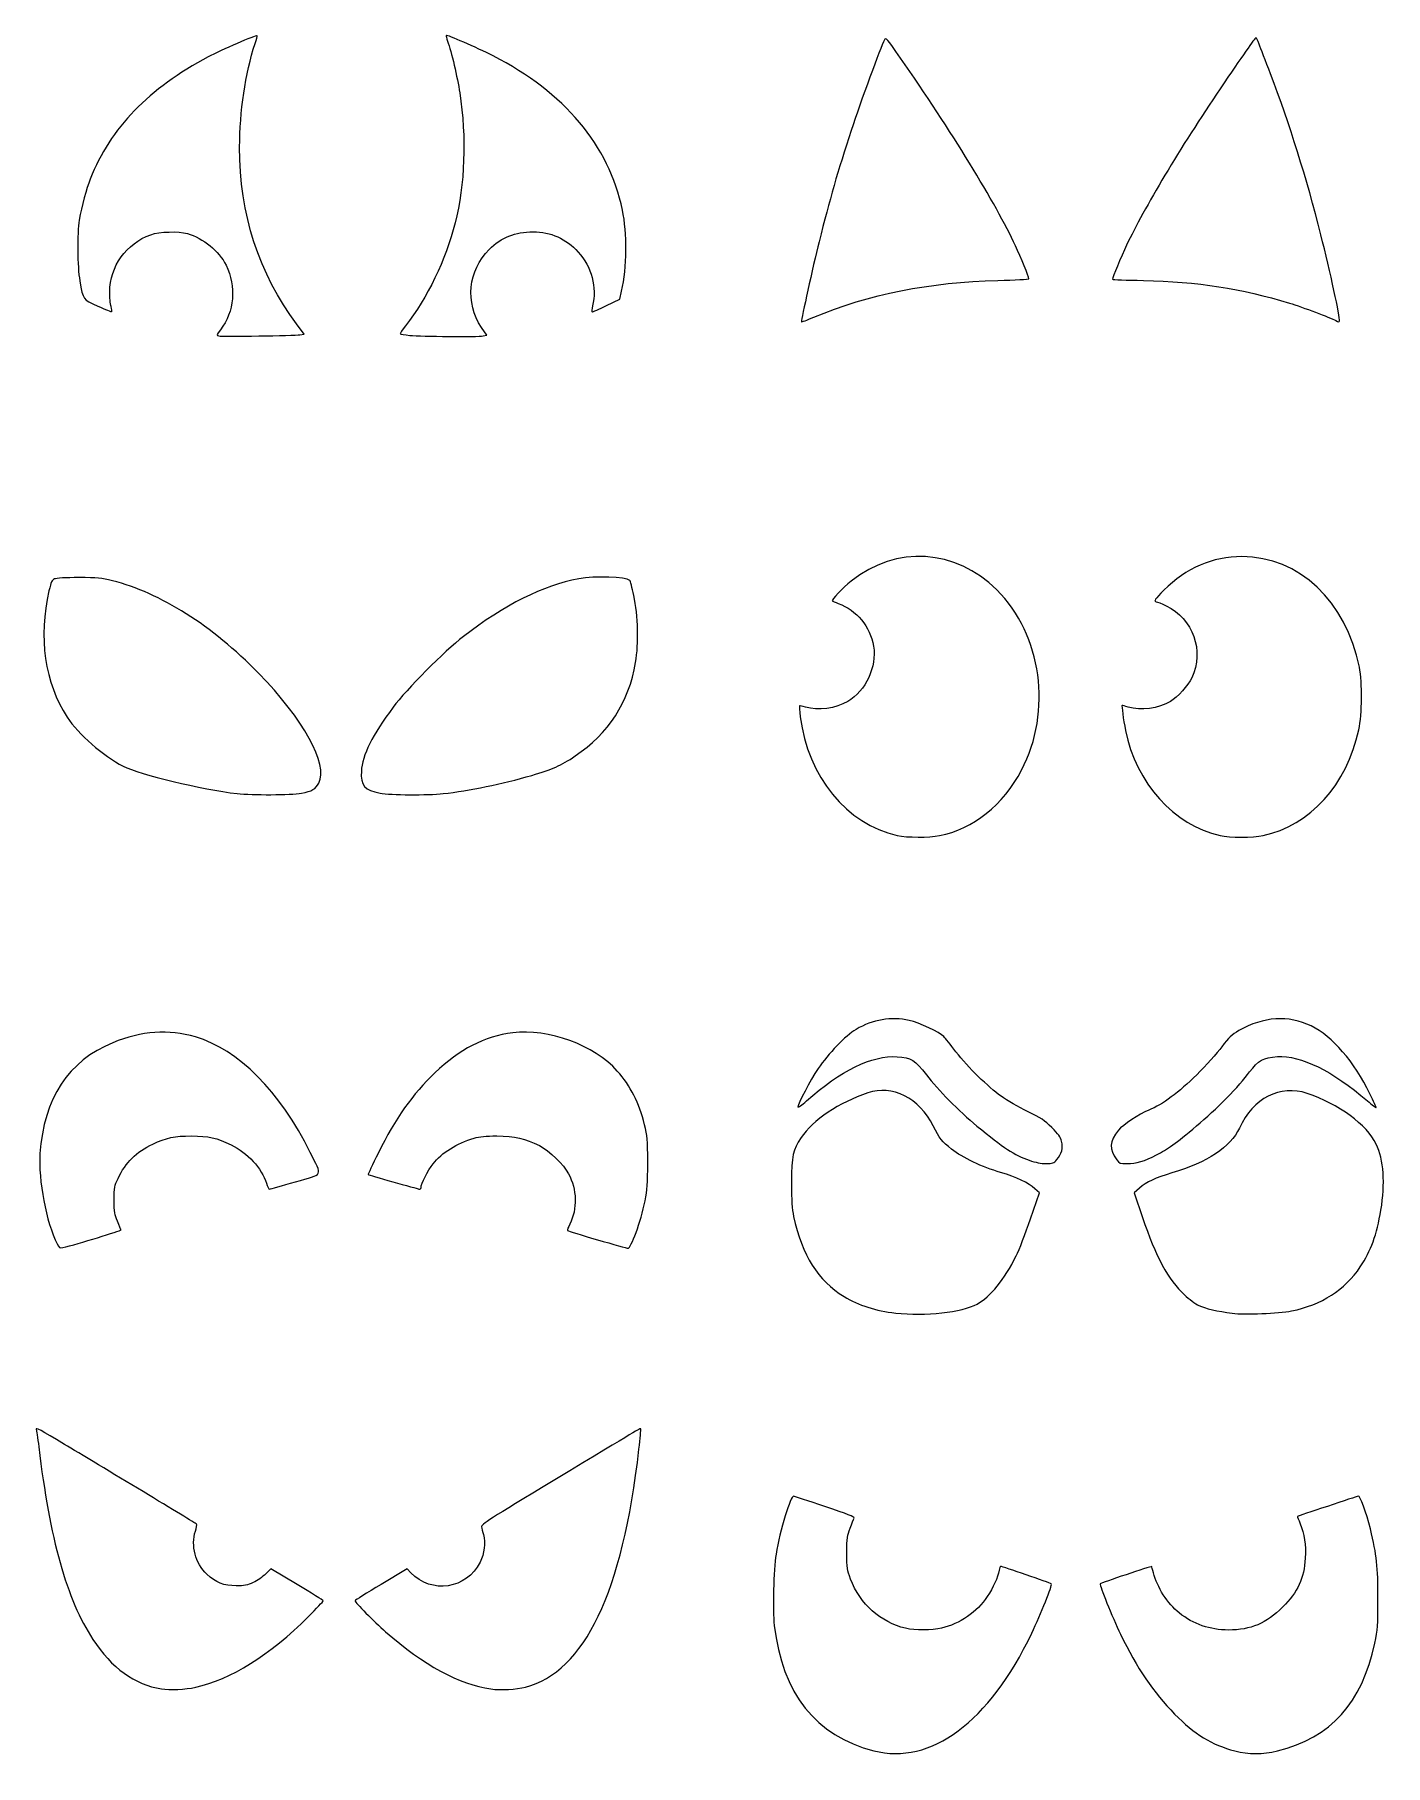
# Model space of a CAD drawing. Header units: centimetres. Extents: x -30.9 to 31.2, y -19.6 to 19.3.
# Drawn here: x -30.89 to -0.55, y -19.57 to 19.31 of the extents above; entities that cross this region are included whole.
import ezdxf

# ---------------------------------------------------------------- set-up
doc = ezdxf.new("R2010")
doc.units = ezdxf.units.CM
doc.header["$MEASUREMENT"] = 0
doc.layers.add('Layer 1', color=7, linetype='Continuous')

msp = doc.modelspace()

# ---------------------------------------------------------------- linework, layer by layer
at = {"layer": 'Layer 1'}
for points, knots in [([(-26.75455, 12.54106), (-26.81086, 12.5535), (-26.80972, 12.55771), (-26.71746, 12.67792), (-26.71746, 12.67792), (-26.40521, 13.08475), (-26.35655, 13.64879), (-26.59215, 14.13034), (-26.59215, 14.13034), (-26.74556, 14.4439), (-27.10555, 14.73808), (-27.46057, 14.84001), (-27.46057, 14.84001), (-27.65775, 14.89662), (-28.08929, 14.88307), (-28.28235, 14.81421), (-28.28235, 14.81421), (-28.83329, 14.6177), (-29.20223, 14.10384), (-29.20471, 13.52955), (-29.20471, 13.52955), (-29.20524, 13.40586), (-29.1921, 13.2577), (-29.17549, 13.20031), (-29.17549, 13.20031), (-29.15889, 13.14292), (-29.1502, 13.09106), (-29.15619, 13.08508), (-29.15619, 13.08508), (-29.16218, 13.07909), (-29.30454, 13.13632), (-29.47256, 13.21226), (-29.47256, 13.21226), (-29.81957, 13.3691), (-29.79349, 13.33244), (-29.877, 13.78091), (-29.877, 13.78091), (-29.9326, 14.07951), (-29.93915, 14.85621), (-29.88848, 15.14351), (-29.88848, 15.14351), (-29.83212, 15.4631), (-29.73047, 15.84513), (-29.64349, 16.06424), (-29.64349, 16.06424), (-29.18815, 17.2113), (-28.32782, 18.10167), (-26.9913, 18.80905), (-26.9913, 18.80905), (-26.71053, 18.95766), (-25.913, 19.30333), (-25.89423, 19.28456), (-25.89423, 19.28456), (-25.88864, 19.27897), (-25.9086, 19.19922), (-25.93858, 19.10734), (-25.93858, 19.10734), (-26.15836, 18.43394), (-26.28631, 17.57776), (-26.28635, 16.78012), (-26.28635, 16.78012), (-26.28643, 15.27772), (-25.85236, 13.93086), (-25.00678, 12.80975), (-25.00678, 12.80975), (-25.00678, 12.80975), (-24.83528, 12.58237), (-24.83528, 12.58237), (-24.83528, 12.58237), (-24.83528, 12.58237), (-24.93244, 12.5658), (-24.93244, 12.5658), (-24.93244, 12.5658), (-25.05234, 12.54535), (-26.6743, 12.52334), (-26.75457, 12.54107), (-26.75457, 12.54107), (-26.75457, 12.54107), (-26.75455, 12.54106), (-26.75455, 12.54106)], [0, 0, 0, 0, 0.04761905, 0.04761905, 0.04761905, 0.04761905, 0.0952381, 0.0952381, 0.0952381, 0.0952381, 0.14285714, 0.14285714, 0.14285714, 0.14285714, 0.19047619, 0.19047619, 0.19047619, 0.19047619, 0.23809524, 0.23809524, 0.23809524, 0.23809524, 0.28571429, 0.28571429, 0.28571429, 0.28571429, 0.33333333, 0.33333333, 0.33333333, 0.33333333, 0.38095238, 0.38095238, 0.38095238, 0.38095238, 0.42857143, 0.42857143, 0.42857143, 0.42857143, 0.47619048, 0.47619048, 0.47619048, 0.47619048, 0.52380952, 0.52380952, 0.52380952, 0.52380952, 0.57142857, 0.57142857, 0.57142857, 0.57142857, 0.61904762, 0.61904762, 0.61904762, 0.61904762, 0.66666667, 0.66666667, 0.66666667, 0.66666667, 0.71428571, 0.71428571, 0.71428571, 0.71428571, 0.76190476, 0.76190476, 0.76190476, 0.76190476, 0.80952381, 0.80952381, 0.80952381, 0.80952381, 0.85714286, 0.85714286, 0.85714286, 0.85714286, 0.9047619, 0.9047619, 0.9047619, 0.9047619, 1, 1, 1, 1]), ([(-22.45997, 12.55317), (-22.57465, 12.56527), (-22.67387, 12.58054), (-22.68044, 12.58712), (-22.68044, 12.58712), (-22.68702, 12.5937), (-22.63339, 12.67449), (-22.56127, 12.76666), (-22.56127, 12.76666), (-22.06858, 13.39632), (-21.65935, 14.24444), (-21.44633, 15.07737), (-21.44633, 15.07737), (-21.22623, 15.93799), (-21.18829, 16.99431), (-21.34135, 18.00021), (-21.34135, 18.00021), (-21.39438, 18.34872), (-21.53058, 18.92752), (-21.61491, 19.1627), (-21.61491, 19.1627), (-21.6379, 19.22682), (-21.65249, 19.28349), (-21.64733, 19.28865), (-21.64733, 19.28865), (-21.62763, 19.30835), (-20.96449, 19.01986), (-20.59185, 18.82948), (-20.59185, 18.82948), (-18.98957, 18.01085), (-17.99334, 16.82369), (-17.68741, 15.36842), (-17.68741, 15.36842), (-17.57879, 14.85172), (-17.58631, 14.07243), (-17.705, 13.54622), (-17.705, 13.54622), (-17.705, 13.54622), (-17.746, 13.36443), (-17.746, 13.36443), (-17.746, 13.36443), (-17.746, 13.36443), (-18.04543, 13.2221), (-18.04543, 13.2221), (-18.04543, 13.2221), (-18.21012, 13.14382), (-18.35592, 13.07977), (-18.36944, 13.07977), (-18.36944, 13.07977), (-18.38314, 13.07977), (-18.37817, 13.14089), (-18.35821, 13.21783), (-18.35821, 13.21783), (-18.25443, 13.6179), (-18.38264, 14.09971), (-18.67959, 14.42556), (-18.67959, 14.42556), (-18.95575, 14.72861), (-19.293, 14.87917), (-19.69441, 14.87862), (-19.69441, 14.87862), (-20.10415, 14.87806), (-20.40032, 14.75838), (-20.67966, 14.48051), (-20.67966, 14.48051), (-21.155, 14.00765), (-21.22599, 13.28873), (-20.85235, 12.73161), (-20.85235, 12.73161), (-20.85235, 12.73161), (-20.73476, 12.55628), (-20.73476, 12.55628), (-20.73476, 12.55628), (-20.73476, 12.55628), (-20.81512, 12.54021), (-20.81512, 12.54021), (-20.81512, 12.54021), (-20.93095, 12.51704), (-22.21326, 12.52715), (-22.45998, 12.55317), (-22.45998, 12.55317), (-22.45998, 12.55317), (-22.45997, 12.55317), (-22.45997, 12.55317)], [0, 0, 0, 0, 0.04545455, 0.04545455, 0.04545455, 0.04545455, 0.09090909, 0.09090909, 0.09090909, 0.09090909, 0.13636364, 0.13636364, 0.13636364, 0.13636364, 0.18181818, 0.18181818, 0.18181818, 0.18181818, 0.22727273, 0.22727273, 0.22727273, 0.22727273, 0.27272727, 0.27272727, 0.27272727, 0.27272727, 0.31818182, 0.31818182, 0.31818182, 0.31818182, 0.36363636, 0.36363636, 0.36363636, 0.36363636, 0.40909091, 0.40909091, 0.40909091, 0.40909091, 0.45454545, 0.45454545, 0.45454545, 0.45454545, 0.5, 0.5, 0.5, 0.5, 0.54545455, 0.54545455, 0.54545455, 0.54545455, 0.59090909, 0.59090909, 0.59090909, 0.59090909, 0.63636364, 0.63636364, 0.63636364, 0.63636364, 0.68181818, 0.68181818, 0.68181818, 0.68181818, 0.72727273, 0.72727273, 0.72727273, 0.72727273, 0.77272727, 0.77272727, 0.77272727, 0.77272727, 0.81818182, 0.81818182, 0.81818182, 0.81818182, 0.86363636, 0.86363636, 0.86363636, 0.86363636, 0.90909091, 0.90909091, 0.90909091, 0.90909091, 1, 1, 1, 1]), ([(-13.66573, 12.85795), (-13.66573, 12.9346), (-13.41353, 14.0802), (-13.26959, 14.6574), (-13.26959, 14.6574), (-13.03404, 15.60195), (-12.84798, 16.24708), (-12.54946, 17.15435), (-12.54946, 17.15435), (-12.33639, 17.80192), (-11.88839, 19.02005), (-11.80124, 19.18878), (-11.80124, 19.18878), (-11.76991, 19.24944), (-11.75483, 19.23239), (-11.43837, 18.77868), (-11.43837, 18.77868), (-10.32071, 17.17625), (-9.29477, 15.50113), (-8.85774, 14.56512), (-8.85774, 14.56512), (-8.7346, 14.30139), (-8.55927, 13.86689), (-8.55927, 13.82546), (-8.55927, 13.82546), (-8.55927, 13.81249), (-8.87181, 13.79494), (-9.2538, 13.78648), (-9.2538, 13.78648), (-10.78067, 13.75264), (-12.15408, 13.47824), (-13.39154, 12.95979), (-13.39154, 12.95979), (-13.54234, 12.8966), (-13.66573, 12.85078), (-13.66573, 12.85795)], [0, 0, 0, 0, 0.1, 0.1, 0.1, 0.1, 0.2, 0.2, 0.2, 0.2, 0.3, 0.3, 0.3, 0.3, 0.4, 0.4, 0.4, 0.4, 0.5, 0.5, 0.5, 0.5, 0.6, 0.6, 0.6, 0.6, 0.7, 0.7, 0.7, 0.7, 0.8, 0.8, 0.8, 0.8, 1, 1, 1, 1]), ([(-1.65919, 12.8837), (-1.80008, 12.95813), (-2.40214, 13.18467), (-2.70648, 13.27777), (-2.70648, 13.27777), (-3.78338, 13.6072), (-4.76607, 13.75957), (-5.9862, 13.78633), (-5.9862, 13.78633), (-6.36819, 13.79471), (-6.68073, 13.80623), (-6.68073, 13.81193), (-6.68073, 13.81193), (-6.68073, 13.84839), (-6.4893, 14.30879), (-6.36124, 14.58034), (-6.36124, 14.58034), (-5.97073, 15.40837), (-5.15612, 16.77024), (-4.25977, 18.09361), (-4.25977, 18.09361), (-3.76797, 18.8197), (-3.48064, 19.22973), (-3.45791, 19.23791), (-3.45791, 19.23791), (-3.44783, 19.24153), (-3.41366, 19.17605), (-3.38196, 19.09239), (-3.38196, 19.09239), (-3.35027, 19.00873), (-3.23593, 18.70811), (-3.12788, 18.42434), (-3.12788, 18.42434), (-2.7017, 17.30509), (-2.31795, 16.07859), (-1.99789, 14.81278), (-1.99789, 14.81278), (-1.78958, 13.98892), (-1.56401, 12.94824), (-1.5793, 12.88157), (-1.5793, 12.88157), (-1.5861, 12.85192), (-1.59971, 12.85228), (-1.65919, 12.8837)], [0, 0, 0, 0, 0.08333333, 0.08333333, 0.08333333, 0.08333333, 0.16666667, 0.16666667, 0.16666667, 0.16666667, 0.25, 0.25, 0.25, 0.25, 0.33333333, 0.33333333, 0.33333333, 0.33333333, 0.41666667, 0.41666667, 0.41666667, 0.41666667, 0.5, 0.5, 0.5, 0.5, 0.58333333, 0.58333333, 0.58333333, 0.58333333, 0.66666667, 0.66666667, 0.66666667, 0.66666667, 0.75, 0.75, 0.75, 0.75, 0.83333333, 0.83333333, 0.83333333, 0.83333333, 1, 1, 1, 1]), ([(-11.51344, 1.32038), (-12.64401, 1.56841), (-13.5274, 2.65007), (-13.69205, 3.98797), (-13.69205, 3.98797), (-13.70794, 4.11709), (-13.71689, 4.22679), (-13.71194, 4.23174), (-13.71194, 4.23174), (-13.70699, 4.23669), (-13.64505, 4.22332), (-13.57429, 4.20202), (-13.57429, 4.20202), (-13.29615, 4.11831), (-12.89648, 4.17221), (-12.62781, 4.32967), (-12.62781, 4.32967), (-12.22139, 4.56785), (-11.96812, 5.10974), (-12.04734, 5.57166), (-12.04734, 5.57166), (-12.12346, 6.01556), (-12.4228, 6.37961), (-12.83829, 6.53359), (-12.83829, 6.53359), (-12.90775, 6.55933), (-12.96906, 6.58376), (-12.97454, 6.58787), (-12.97454, 6.58787), (-13.00042, 6.60729), (-12.73824, 6.88064), (-12.54693, 7.03371), (-12.54693, 7.03371), (-11.54078, 7.83873), (-10.19917, 7.75823), (-9.27897, 6.83764), (-9.27897, 6.83764), (-8.26339, 5.82163), (-8.0292, 4.11858), (-8.72188, 2.78647), (-8.72188, 2.78647), (-9.12586, 2.00956), (-9.8144, 1.46026), (-10.56406, 1.31683), (-10.56406, 1.31683), (-10.80552, 1.27063), (-11.29501, 1.27246), (-11.51343, 1.32038), (-11.51343, 1.32038), (-11.51343, 1.32038), (-11.51344, 1.32038), (-11.51344, 1.32038)], [0, 0, 0, 0, 0.07142857, 0.07142857, 0.07142857, 0.07142857, 0.14285714, 0.14285714, 0.14285714, 0.14285714, 0.21428571, 0.21428571, 0.21428571, 0.21428571, 0.28571429, 0.28571429, 0.28571429, 0.28571429, 0.35714286, 0.35714286, 0.35714286, 0.35714286, 0.42857143, 0.42857143, 0.42857143, 0.42857143, 0.5, 0.5, 0.5, 0.5, 0.57142857, 0.57142857, 0.57142857, 0.57142857, 0.64285714, 0.64285714, 0.64285714, 0.64285714, 0.71428571, 0.71428571, 0.71428571, 0.71428571, 0.78571429, 0.78571429, 0.78571429, 0.78571429, 0.85714286, 0.85714286, 0.85714286, 0.85714286, 1, 1, 1, 1]), ([(-4.26386, 1.32038), (-5.29656, 1.54694), (-6.15445, 2.50091), (-6.38662, 3.68087), (-6.38662, 3.68087), (-6.43446, 3.92403), (-6.47767, 4.24302), (-6.46268, 4.24239), (-6.46268, 4.24239), (-6.45891, 4.24223), (-6.39739, 4.22437), (-6.32595, 4.2027), (-6.32595, 4.2027), (-6.04644, 4.11791), (-5.64768, 4.17176), (-5.37596, 4.331), (-5.37596, 4.331), (-5.21693, 4.4242), (-4.98006, 4.68661), (-4.89757, 4.861), (-4.89757, 4.861), (-4.61228, 5.46405), (-4.87088, 6.19256), (-5.4726, 6.48092), (-5.4726, 6.48092), (-5.57599, 6.53047), (-5.67581, 6.57101), (-5.69441, 6.57101), (-5.69441, 6.57101), (-5.76206, 6.57101), (-5.72425, 6.6279), (-5.52262, 6.82953), (-5.52262, 6.82953), (-5.02233, 7.32982), (-4.43578, 7.58198), (-3.77031, 7.58283), (-3.77031, 7.58283), (-2.49567, 7.58447), (-1.42939, 6.58019), (-1.1334, 5.09923), (-1.1334, 5.09923), (-1.06296, 4.74678), (-1.06949, 4.05422), (-1.14666, 3.69409), (-1.14666, 3.69409), (-1.41042, 2.46311), (-2.24614, 1.53946), (-3.29599, 1.31862), (-3.29599, 1.31862), (-3.52579, 1.27028), (-4.03977, 1.27121), (-4.26386, 1.32037), (-4.26386, 1.32037), (-4.26386, 1.32037), (-4.26386, 1.32038), (-4.26386, 1.32038)], [0, 0, 0, 0, 0.06666667, 0.06666667, 0.06666667, 0.06666667, 0.13333333, 0.13333333, 0.13333333, 0.13333333, 0.2, 0.2, 0.2, 0.2, 0.26666667, 0.26666667, 0.26666667, 0.26666667, 0.33333333, 0.33333333, 0.33333333, 0.33333333, 0.4, 0.4, 0.4, 0.4, 0.46666667, 0.46666667, 0.46666667, 0.46666667, 0.53333333, 0.53333333, 0.53333333, 0.53333333, 0.6, 0.6, 0.6, 0.6, 0.66666667, 0.66666667, 0.66666667, 0.66666667, 0.73333333, 0.73333333, 0.73333333, 0.73333333, 0.8, 0.8, 0.8, 0.8, 0.86666667, 0.86666667, 0.86666667, 0.86666667, 1, 1, 1, 1]), ([(-26.33927, 2.26153), (-27.13805, 2.35339), (-28.52622, 2.68776), (-28.90437, 2.87938), (-28.90437, 2.87938), (-29.35354, 3.10699), (-29.91082, 3.59378), (-30.16129, 3.9773), (-30.16129, 3.9773), (-30.66424, 4.74744), (-30.81161, 5.77453), (-30.5688, 6.81738), (-30.5688, 6.81738), (-30.52171, 7.01962), (-30.50521, 7.05459), (-30.44434, 7.08116), (-30.44434, 7.08116), (-30.39986, 7.10058), (-30.19981, 7.11192), (-29.89792, 7.11215), (-29.89792, 7.11215), (-29.4687, 7.11248), (-29.39424, 7.10556), (-29.14386, 7.04208), (-29.14386, 7.04208), (-28.06751, 6.76921), (-26.90075, 6.03155), (-25.8618, 4.96707), (-25.8618, 4.96707), (-24.84852, 3.92889), (-24.29342, 2.9173), (-24.50708, 2.49829), (-24.50708, 2.49829), (-24.57529, 2.36453), (-24.6643, 2.3129), (-24.89875, 2.27113), (-24.89875, 2.27113), (-25.13391, 2.22923), (-26.00784, 2.2234), (-26.33928, 2.26151), (-26.33928, 2.26151), (-26.33928, 2.26151), (-26.33927, 2.26153), (-26.33927, 2.26153)], [0, 0, 0, 0, 0.08333333, 0.08333333, 0.08333333, 0.08333333, 0.16666667, 0.16666667, 0.16666667, 0.16666667, 0.25, 0.25, 0.25, 0.25, 0.33333333, 0.33333333, 0.33333333, 0.33333333, 0.41666667, 0.41666667, 0.41666667, 0.41666667, 0.5, 0.5, 0.5, 0.5, 0.58333333, 0.58333333, 0.58333333, 0.58333333, 0.66666667, 0.66666667, 0.66666667, 0.66666667, 0.75, 0.75, 0.75, 0.75, 0.83333333, 0.83333333, 0.83333333, 0.83333333, 1, 1, 1, 1]), ([(-23.13227, 2.27158), (-23.47517, 2.33372), (-23.57186, 2.44672), (-23.55258, 2.76275), (-23.55258, 2.76275), (-23.53065, 3.12222), (-23.3047, 3.57685), (-22.83824, 4.20008), (-22.83824, 4.20008), (-22.53719, 4.6023), (-21.68512, 5.45959), (-21.25928, 5.78871), (-21.25928, 5.78871), (-20.33492, 6.50311), (-19.46755, 6.93756), (-18.67006, 7.08558), (-18.67006, 7.08558), (-18.3089, 7.15261), (-17.60179, 7.13098), (-17.52124, 7.05042), (-17.52124, 7.05042), (-17.50886, 7.03804), (-17.46915, 6.88641), (-17.43299, 6.71347), (-17.43299, 6.71347), (-17.33529, 6.24616), (-17.31854, 5.63406), (-17.39176, 5.20685), (-17.39176, 5.20685), (-17.54582, 4.30797), (-17.9976, 3.60825), (-18.74796, 3.10634), (-18.74796, 3.10634), (-19.07626, 2.88674), (-19.25972, 2.80483), (-19.72471, 2.67022), (-19.72471, 2.67022), (-20.3955, 2.47604), (-21.13001, 2.32469), (-21.71466, 2.26019), (-21.71466, 2.26019), (-22.0638, 2.22167), (-22.89369, 2.22834), (-23.13229, 2.27158), (-23.13229, 2.27158), (-23.13229, 2.27158), (-23.13227, 2.27158), (-23.13227, 2.27158)], [0, 0, 0, 0, 0.07692308, 0.07692308, 0.07692308, 0.07692308, 0.15384615, 0.15384615, 0.15384615, 0.15384615, 0.23076923, 0.23076923, 0.23076923, 0.23076923, 0.30769231, 0.30769231, 0.30769231, 0.30769231, 0.38461538, 0.38461538, 0.38461538, 0.38461538, 0.46153846, 0.46153846, 0.46153846, 0.46153846, 0.53846154, 0.53846154, 0.53846154, 0.53846154, 0.61538462, 0.61538462, 0.61538462, 0.61538462, 0.69230769, 0.69230769, 0.69230769, 0.69230769, 0.76923077, 0.76923077, 0.76923077, 0.76923077, 0.84615385, 0.84615385, 0.84615385, 0.84615385, 1, 1, 1, 1]), ([(-6.58346, -5.96363), (-6.76121, -5.72545), (-6.75153, -5.5503), (-6.54688, -5.30203), (-6.54688, -5.30203), (-6.44408, -5.17732), (-6.08129, -4.93658), (-5.86377, -4.84873), (-5.86377, -4.84873), (-5.55127, -4.72253), (-5.18847, -4.45445), (-4.78753, -4.05348), (-4.78753, -4.05348), (-4.58301, -3.84895), (-4.32985, -3.56755), (-4.22494, -3.42815), (-4.22494, -3.42815), (-4.05995, -3.20892), (-4.00765, -3.15951), (-3.83764, -3.06224), (-3.83764, -3.06224), (-3.28497, -2.74603), (-2.72593, -2.71001), (-2.21936, -2.95798), (-2.21936, -2.95798), (-1.73926, -3.19299), (-1.24772, -3.75915), (-0.89469, -4.48375), (-0.89469, -4.48375), (-0.81445, -4.64844), (-0.75297, -4.7873), (-0.75805, -4.79233), (-0.75805, -4.79233), (-0.76314, -4.79736), (-0.85065, -4.72956), (-0.95251, -4.64166), (-0.95251, -4.64166), (-1.73405, -3.96724), (-2.44887, -3.61596), (-2.97484, -3.64782), (-2.97484, -3.64782), (-3.29013, -3.66692), (-3.40772, -3.73173), (-3.59835, -3.99148), (-3.59835, -3.99148), (-3.82593, -4.30158), (-4.35898, -4.84388), (-4.78898, -5.20277), (-4.78898, -5.20277), (-5.26891, -5.60334), (-5.43689, -5.72511), (-5.69145, -5.85696), (-5.69145, -5.85696), (-5.95823, -5.99514), (-6.14547, -6.04964), (-6.35348, -6.04964), (-6.35348, -6.04964), (-6.50977, -6.04964), (-6.523, -6.04469), (-6.58348, -5.96365), (-6.58348, -5.96365), (-6.58348, -5.96365), (-6.58346, -5.96363), (-6.58346, -5.96363)], [0, 0, 0, 0, 0.05882353, 0.05882353, 0.05882353, 0.05882353, 0.11764706, 0.11764706, 0.11764706, 0.11764706, 0.17647059, 0.17647059, 0.17647059, 0.17647059, 0.23529412, 0.23529412, 0.23529412, 0.23529412, 0.29411765, 0.29411765, 0.29411765, 0.29411765, 0.35294118, 0.35294118, 0.35294118, 0.35294118, 0.41176471, 0.41176471, 0.41176471, 0.41176471, 0.47058824, 0.47058824, 0.47058824, 0.47058824, 0.52941176, 0.52941176, 0.52941176, 0.52941176, 0.58823529, 0.58823529, 0.58823529, 0.58823529, 0.64705882, 0.64705882, 0.64705882, 0.64705882, 0.70588235, 0.70588235, 0.70588235, 0.70588235, 0.76470588, 0.76470588, 0.76470588, 0.76470588, 0.82352941, 0.82352941, 0.82352941, 0.82352941, 0.88235294, 0.88235294, 0.88235294, 0.88235294, 1, 1, 1, 1]), ([(-30.38433, -7.85479), (-30.63052, -7.37221), (-30.81167, -6.42123), (-30.77102, -5.82472), (-30.77102, -5.82472), (-30.68664, -4.58657), (-30.13138, -3.74191), (-29.13469, -3.33557), (-29.13469, -3.33557), (-28.4828, -3.0698), (-27.8908, -3.02866), (-27.27711, -3.2065), (-27.27711, -3.2065), (-26.31627, -3.48494), (-25.38153, -4.42489), (-24.69974, -5.79826), (-24.69974, -5.79826), (-24.42479, -6.35209), (-24.38587, -6.27536), (-25.03472, -6.4586), (-25.03472, -6.4586), (-25.33749, -6.5441), (-25.5978, -6.61842), (-25.61318, -6.62375), (-25.61318, -6.62375), (-25.62856, -6.62908), (-25.66136, -6.56933), (-25.68606, -6.49097), (-25.68606, -6.49097), (-25.79231, -6.15391), (-26.10935, -5.80846), (-26.47845, -5.62757), (-26.47845, -5.62757), (-26.80115, -5.46942), (-26.98281, -5.42901), (-27.37115, -5.42901), (-27.37115, -5.42901), (-27.74732, -5.42901), (-27.93234, -5.46826), (-28.23911, -5.61315), (-28.23911, -5.61315), (-28.60783, -5.78729), (-28.848, -6.0246), (-29.01726, -6.38202), (-29.01726, -6.38202), (-29.09983, -6.55638), (-29.10417, -6.58077), (-29.10417, -6.86982), (-29.10417, -6.86982), (-29.10417, -7.14388), (-29.09685, -7.19117), (-29.03048, -7.34607), (-29.03048, -7.34607), (-28.98995, -7.44066), (-28.95423, -7.52827), (-28.9511, -7.54076), (-28.9511, -7.54076), (-28.94662, -7.55865), (-29.92154, -7.85395), (-30.26101, -7.93752), (-30.26101, -7.93752), (-30.32495, -7.95326), (-30.33884, -7.94394), (-30.38433, -7.85478), (-30.38433, -7.85478), (-30.38433, -7.85478), (-30.38433, -7.85479), (-30.38433, -7.85479)], [0, 0, 0, 0, 0.05555556, 0.05555556, 0.05555556, 0.05555556, 0.11111111, 0.11111111, 0.11111111, 0.11111111, 0.16666667, 0.16666667, 0.16666667, 0.16666667, 0.22222222, 0.22222222, 0.22222222, 0.22222222, 0.27777778, 0.27777778, 0.27777778, 0.27777778, 0.33333333, 0.33333333, 0.33333333, 0.33333333, 0.38888889, 0.38888889, 0.38888889, 0.38888889, 0.44444444, 0.44444444, 0.44444444, 0.44444444, 0.5, 0.5, 0.5, 0.5, 0.55555556, 0.55555556, 0.55555556, 0.55555556, 0.61111111, 0.61111111, 0.61111111, 0.61111111, 0.66666667, 0.66666667, 0.66666667, 0.66666667, 0.72222222, 0.72222222, 0.72222222, 0.72222222, 0.77777778, 0.77777778, 0.77777778, 0.77777778, 0.83333333, 0.83333333, 0.83333333, 0.83333333, 0.88888889, 0.88888889, 0.88888889, 0.88888889, 1, 1, 1, 1]), ([(-18.24838, -7.75993), (-18.60785, -7.656), (-18.90929, -7.56323), (-18.91823, -7.55376), (-18.91823, -7.55376), (-18.92718, -7.54429), (-18.90541, -7.47881), (-18.86986, -7.40824), (-18.86986, -7.40824), (-18.69799, -7.06705), (-18.70886, -6.6328), (-18.8982, -6.2765), (-18.8982, -6.2765), (-19.00493, -6.07565), (-19.3318, -5.76154), (-19.5539, -5.64637), (-19.5539, -5.64637), (-19.87011, -5.48242), (-20.10775, -5.42817), (-20.50521, -5.42919), (-20.50521, -5.42919), (-20.76021, -5.42985), (-20.89365, -5.44288), (-21.02115, -5.47958), (-21.02115, -5.47958), (-21.40689, -5.59062), (-21.74734, -5.80373), (-21.9417, -6.05581), (-21.9417, -6.05581), (-22.05772, -6.20629), (-22.21172, -6.5093), (-22.21176, -6.58718), (-22.21176, -6.58718), (-22.21177, -6.62029), (-22.2262, -6.63121), (-22.25808, -6.62224), (-22.25808, -6.62224), (-22.28355, -6.61508), (-22.54846, -6.54085), (-22.84678, -6.4573), (-22.84678, -6.4573), (-23.1451, -6.37375), (-23.39394, -6.30161), (-23.39976, -6.297), (-23.39976, -6.297), (-23.40558, -6.29239), (-23.30238, -6.07113), (-23.17043, -5.80531), (-23.17043, -5.80531), (-22.79306, -5.04511), (-22.39774, -4.48572), (-21.90308, -4.01198), (-21.90308, -4.01198), (-21.34874, -3.48108), (-20.79208, -3.19544), (-20.15078, -3.11281), (-20.15078, -3.11281), (-19.35554, -3.01035), (-18.31505, -3.39064), (-17.80263, -3.97104), (-17.80263, -3.97104), (-17.50661, -4.30634), (-17.31391, -4.68542), (-17.18987, -5.17648), (-17.18987, -5.17648), (-17.12486, -5.43383), (-17.11965, -5.4962), (-17.11912, -6.02315), (-17.11912, -6.02315), (-17.11863, -6.511), (-17.12707, -6.63407), (-17.17845, -6.88741), (-17.17845, -6.88741), (-17.27373, -7.35729), (-17.49259, -7.95892), (-17.56564, -7.95174), (-17.56564, -7.95174), (-17.58168, -7.95018), (-17.88891, -7.86385), (-18.24838, -7.75992), (-18.24838, -7.75992), (-18.24838, -7.75992), (-18.24838, -7.75993), (-18.24838, -7.75993)], [0, 0, 0, 0, 0.04545455, 0.04545455, 0.04545455, 0.04545455, 0.09090909, 0.09090909, 0.09090909, 0.09090909, 0.13636364, 0.13636364, 0.13636364, 0.13636364, 0.18181818, 0.18181818, 0.18181818, 0.18181818, 0.22727273, 0.22727273, 0.22727273, 0.22727273, 0.27272727, 0.27272727, 0.27272727, 0.27272727, 0.31818182, 0.31818182, 0.31818182, 0.31818182, 0.36363636, 0.36363636, 0.36363636, 0.36363636, 0.40909091, 0.40909091, 0.40909091, 0.40909091, 0.45454545, 0.45454545, 0.45454545, 0.45454545, 0.5, 0.5, 0.5, 0.5, 0.54545455, 0.54545455, 0.54545455, 0.54545455, 0.59090909, 0.59090909, 0.59090909, 0.59090909, 0.63636364, 0.63636364, 0.63636364, 0.63636364, 0.68181818, 0.68181818, 0.68181818, 0.68181818, 0.72727273, 0.72727273, 0.72727273, 0.72727273, 0.77272727, 0.77272727, 0.77272727, 0.77272727, 0.81818182, 0.81818182, 0.81818182, 0.81818182, 0.86363636, 0.86363636, 0.86363636, 0.86363636, 0.90909091, 0.90909091, 0.90909091, 0.90909091, 1, 1, 1, 1]), ([(-8.54835, -5.97442), (-8.88604, -5.85686), (-9.12726, -5.69921), (-9.72335, -5.20646), (-9.72335, -5.20646), (-10.13503, -4.86616), (-10.59195, -4.40348), (-10.86047, -4.05501), (-10.86047, -4.05501), (-11.11872, -3.71987), (-11.19835, -3.67085), (-11.51937, -3.64944), (-11.51937, -3.64944), (-12.0712, -3.61264), (-12.78806, -3.96201), (-13.55328, -4.64069), (-13.55328, -4.64069), (-13.65878, -4.73426), (-13.7451, -4.79647), (-13.7451, -4.77894), (-13.7451, -4.77894), (-13.7451, -4.70738), (-13.47124, -4.18638), (-13.29196, -3.91687), (-13.29196, -3.91687), (-13.07132, -3.58518), (-12.67449, -3.17488), (-12.44059, -3.0366), (-12.44059, -3.0366), (-12.06587, -2.81507), (-11.64861, -2.74422), (-11.24607, -2.83378), (-11.24607, -2.83378), (-11.02287, -2.88344), (-10.55613, -3.1025), (-10.46863, -3.19866), (-10.46863, -3.19866), (-10.43881, -3.23143), (-10.31626, -3.38326), (-10.19629, -3.53606), (-10.19629, -3.53606), (-9.9135, -3.89624), (-9.47744, -4.32569), (-9.17936, -4.53757), (-9.17936, -4.53757), (-9.04932, -4.63), (-8.78322, -4.78348), (-8.58804, -4.87863), (-8.58804, -4.87863), (-8.28219, -5.02772), (-8.20692, -5.07761), (-8.0432, -5.23973), (-8.0432, -5.23973), (-7.89197, -5.38949), (-7.84716, -5.45249), (-7.82343, -5.54875), (-7.82343, -5.54875), (-7.78554, -5.70246), (-7.8191, -5.83317), (-7.92846, -5.95772), (-7.92846, -5.95772), (-8.0042, -6.04398), (-8.01908, -6.04958), (-8.17176, -6.04925), (-8.17176, -6.04925), (-8.28102, -6.04899), (-8.4046, -6.02445), (-8.54836, -5.97441), (-8.54836, -5.97441), (-8.54836, -5.97441), (-8.54835, -5.97442), (-8.54835, -5.97442)], [0, 0, 0, 0, 0.05263158, 0.05263158, 0.05263158, 0.05263158, 0.10526316, 0.10526316, 0.10526316, 0.10526316, 0.15789474, 0.15789474, 0.15789474, 0.15789474, 0.21052632, 0.21052632, 0.21052632, 0.21052632, 0.26315789, 0.26315789, 0.26315789, 0.26315789, 0.31578947, 0.31578947, 0.31578947, 0.31578947, 0.36842105, 0.36842105, 0.36842105, 0.36842105, 0.42105263, 0.42105263, 0.42105263, 0.42105263, 0.47368421, 0.47368421, 0.47368421, 0.47368421, 0.52631579, 0.52631579, 0.52631579, 0.52631579, 0.57894737, 0.57894737, 0.57894737, 0.57894737, 0.63157895, 0.63157895, 0.63157895, 0.63157895, 0.68421053, 0.68421053, 0.68421053, 0.68421053, 0.73684211, 0.73684211, 0.73684211, 0.73684211, 0.78947368, 0.78947368, 0.78947368, 0.78947368, 0.84210526, 0.84210526, 0.84210526, 0.84210526, 0.89473684, 0.89473684, 0.89473684, 0.89473684, 1, 1, 1, 1]), ([(-3.99058, -9.41029), (-4.31692, -9.36884), (-4.60152, -9.30262), (-4.74028, -9.23583), (-4.74028, -9.23583), (-4.81537, -9.19969), (-4.96092, -9.09225), (-5.06372, -8.99708), (-5.06372, -8.99708), (-5.4245, -8.66305), (-5.71254, -8.13141), (-6.00604, -7.25783), (-6.00604, -7.25783), (-6.00604, -7.25783), (-6.19125, -6.70657), (-6.19125, -6.70657), (-6.19125, -6.70657), (-6.19125, -6.70657), (-6.07474, -6.6024), (-6.07474, -6.6024), (-6.07474, -6.6024), (-5.92371, -6.46738), (-5.70558, -6.36492), (-5.34459, -6.25946), (-5.34459, -6.25946), (-4.5532, -6.02825), (-4.02298, -5.67611), (-3.82893, -5.25283), (-3.82893, -5.25283), (-3.51996, -4.57887), (-2.91328, -4.26927), (-2.30302, -4.47412), (-2.30302, -4.47412), (-1.60251, -4.70927), (-0.95991, -5.18176), (-0.7541, -5.61298), (-0.7541, -5.61298), (-0.58705, -5.963), (-0.54895, -6.50084), (-0.64915, -7.09447), (-0.64915, -7.09447), (-0.74314, -7.65128), (-0.87263, -8.00722), (-1.11215, -8.36721), (-1.11215, -8.36721), (-1.458, -8.88699), (-1.98427, -9.22477), (-2.65834, -9.35961), (-2.65834, -9.35961), (-2.94854, -9.41766), (-3.70572, -9.44646), (-3.99058, -9.41028), (-3.99058, -9.41028), (-3.99058, -9.41028), (-3.99058, -9.41029), (-3.99058, -9.41029)], [0, 0, 0, 0, 0.06666667, 0.06666667, 0.06666667, 0.06666667, 0.13333333, 0.13333333, 0.13333333, 0.13333333, 0.2, 0.2, 0.2, 0.2, 0.26666667, 0.26666667, 0.26666667, 0.26666667, 0.33333333, 0.33333333, 0.33333333, 0.33333333, 0.4, 0.4, 0.4, 0.4, 0.46666667, 0.46666667, 0.46666667, 0.46666667, 0.53333333, 0.53333333, 0.53333333, 0.53333333, 0.6, 0.6, 0.6, 0.6, 0.66666667, 0.66666667, 0.66666667, 0.66666667, 0.73333333, 0.73333333, 0.73333333, 0.73333333, 0.8, 0.8, 0.8, 0.8, 0.86666667, 0.86666667, 0.86666667, 0.86666667, 1, 1, 1, 1]), ([(-11.54906, -9.407), (-12.00278, -9.35575), (-12.37465, -9.23658), (-12.70825, -9.03552), (-12.70825, -9.03552), (-13.2943, -8.6823), (-13.65424, -8.11172), (-13.84285, -7.23692), (-13.84285, -7.23692), (-13.88062, -7.06174), (-13.89024, -6.90174), (-13.88878, -6.47294), (-13.88878, -6.47294), (-13.8867, -5.86245), (-13.86353, -5.75415), (-13.67364, -5.46752), (-13.67364, -5.46752), (-13.41271, -5.07366), (-12.81546, -4.67346), (-12.17348, -4.46228), (-12.17348, -4.46228), (-11.90233, -4.37309), (-11.61482, -4.3951), (-11.35155, -4.52522), (-11.35155, -4.52522), (-11.0983, -4.65038), (-10.85794, -4.90172), (-10.70802, -5.19815), (-10.70802, -5.19815), (-10.5613, -5.48825), (-10.50831, -5.55545), (-10.29299, -5.72454), (-10.29299, -5.72454), (-10.0472, -5.91756), (-9.6, -6.13125), (-9.19429, -6.24955), (-9.19429, -6.24955), (-8.82905, -6.35605), (-8.57125, -6.47842), (-8.42088, -6.61668), (-8.42088, -6.61668), (-8.42088, -6.61668), (-8.32216, -6.70745), (-8.32216, -6.70745), (-8.32216, -6.70745), (-8.32216, -6.70745), (-8.52087, -7.2934), (-8.52087, -7.2934), (-8.52087, -7.2934), (-8.63016, -7.61567), (-8.77423, -7.98856), (-8.84102, -8.12203), (-8.84102, -8.12203), (-9.10759, -8.65473), (-9.42439, -9.04605), (-9.71882, -9.2063), (-9.71882, -9.2063), (-10.05638, -9.39002), (-10.89003, -9.48143), (-11.54908, -9.40699), (-11.54908, -9.40699), (-11.54908, -9.40699), (-11.54906, -9.407), (-11.54906, -9.407)], [0, 0, 0, 0, 0.05882353, 0.05882353, 0.05882353, 0.05882353, 0.11764706, 0.11764706, 0.11764706, 0.11764706, 0.17647059, 0.17647059, 0.17647059, 0.17647059, 0.23529412, 0.23529412, 0.23529412, 0.23529412, 0.29411765, 0.29411765, 0.29411765, 0.29411765, 0.35294118, 0.35294118, 0.35294118, 0.35294118, 0.41176471, 0.41176471, 0.41176471, 0.41176471, 0.47058824, 0.47058824, 0.47058824, 0.47058824, 0.52941176, 0.52941176, 0.52941176, 0.52941176, 0.58823529, 0.58823529, 0.58823529, 0.58823529, 0.64705882, 0.64705882, 0.64705882, 0.64705882, 0.70588235, 0.70588235, 0.70588235, 0.70588235, 0.76470588, 0.76470588, 0.76470588, 0.76470588, 0.82352941, 0.82352941, 0.82352941, 0.82352941, 0.88235294, 0.88235294, 0.88235294, 0.88235294, 1, 1, 1, 1]), ([(-28.04489, -17.84875), (-28.64523, -17.75484), (-29.16191, -17.38146), (-29.58493, -16.73583), (-29.58493, -16.73583), (-30.16882, -15.84468), (-30.55408, -14.4724), (-30.79859, -12.41285), (-30.79859, -12.41285), (-30.82278, -12.20912), (-30.84801, -12.0335), (-30.85467, -12.02259), (-30.85467, -12.02259), (-30.89185, -11.96162), (-30.74586, -12.03822), (-30.21899, -12.3561), (-30.21899, -12.3561), (-29.89688, -12.55045), (-29.10351, -13.02835), (-28.45594, -13.4181), (-28.45594, -13.4181), (-27.80837, -13.80785), (-27.2683, -14.13593), (-27.25578, -14.14716), (-27.25578, -14.14716), (-27.24326, -14.15839), (-27.25364, -14.22964), (-27.27883, -14.30551), (-27.27883, -14.30551), (-27.38646, -14.62957), (-27.27958, -15.0317), (-27.02169, -15.27293), (-27.02169, -15.27293), (-26.8207, -15.46094), (-26.6375, -15.53379), (-26.36573, -15.53379), (-26.36573, -15.53379), (-26.17558, -15.53379), (-26.11631, -15.52243), (-25.98208, -15.46029), (-25.98208, -15.46029), (-25.89477, -15.41987), (-25.76927, -15.33373), (-25.7032, -15.26888), (-25.7032, -15.26888), (-25.7032, -15.26888), (-25.58307, -15.15097), (-25.58307, -15.15097), (-25.58307, -15.15097), (-25.58307, -15.15097), (-24.9964, -15.5017), (-24.9964, -15.5017), (-24.9964, -15.5017), (-24.67373, -15.6946), (-24.4093, -15.86114), (-24.40877, -15.87178), (-24.40877, -15.87178), (-24.40824, -15.88242), (-24.56014, -16.04345), (-24.74631, -16.22963), (-24.74631, -16.22963), (-25.59833, -17.08165), (-26.50131, -17.64688), (-27.27349, -17.81156), (-27.27349, -17.81156), (-27.51392, -17.86283), (-27.851, -17.87909), (-28.04488, -17.84876), (-28.04488, -17.84876), (-28.04488, -17.84876), (-28.04489, -17.84875), (-28.04489, -17.84875)], [0, 0, 0, 0, 0.05263158, 0.05263158, 0.05263158, 0.05263158, 0.10526316, 0.10526316, 0.10526316, 0.10526316, 0.15789474, 0.15789474, 0.15789474, 0.15789474, 0.21052632, 0.21052632, 0.21052632, 0.21052632, 0.26315789, 0.26315789, 0.26315789, 0.26315789, 0.31578947, 0.31578947, 0.31578947, 0.31578947, 0.36842105, 0.36842105, 0.36842105, 0.36842105, 0.42105263, 0.42105263, 0.42105263, 0.42105263, 0.47368421, 0.47368421, 0.47368421, 0.47368421, 0.52631579, 0.52631579, 0.52631579, 0.52631579, 0.57894737, 0.57894737, 0.57894737, 0.57894737, 0.63157895, 0.63157895, 0.63157895, 0.63157895, 0.68421053, 0.68421053, 0.68421053, 0.68421053, 0.73684211, 0.73684211, 0.73684211, 0.73684211, 0.78947368, 0.78947368, 0.78947368, 0.78947368, 0.84210526, 0.84210526, 0.84210526, 0.84210526, 0.89473684, 0.89473684, 0.89473684, 0.89473684, 1, 1, 1, 1]), ([(-20.64282, -17.85007), (-21.3499, -17.75094), (-22.15634, -17.31322), (-23.00691, -16.56689), (-23.00691, -16.56689), (-23.26912, -16.33681), (-23.69443, -15.90469), (-23.69231, -15.87052), (-23.69231, -15.87052), (-23.69169, -15.86057), (-23.42899, -15.69464), (-23.10853, -15.50177), (-23.10853, -15.50177), (-23.10853, -15.50177), (-22.52588, -15.15111), (-22.52588, -15.15111), (-22.52588, -15.15111), (-22.52588, -15.15111), (-22.44159, -15.23963), (-22.44159, -15.23963), (-22.44159, -15.23963), (-21.97738, -15.72711), (-21.1827, -15.60664), (-20.88592, -15.00381), (-20.88592, -15.00381), (-20.7908, -14.81058), (-20.76096, -14.57034), (-20.80893, -14.38399), (-20.80893, -14.38399), (-20.82579, -14.31851), (-20.8458, -14.23974), (-20.85339, -14.20895), (-20.85339, -14.20895), (-20.86564, -14.15931), (-20.67886, -14.03938), (-19.20526, -13.15062), (-19.20526, -13.15062), (-17.30579, -12.005), (-17.28923, -11.99521), (-17.27504, -12.0094), (-17.27504, -12.0094), (-17.26924, -12.0152), (-17.28758, -12.22145), (-17.31578, -12.46775), (-17.31578, -12.46775), (-17.68376, -15.6812), (-18.53568, -17.46516), (-19.86627, -17.80858), (-19.86627, -17.80858), (-20.06493, -17.85985), (-20.43282, -17.87951), (-20.64281, -17.85007), (-20.64281, -17.85007), (-20.64281, -17.85007), (-20.64282, -17.85007), (-20.64282, -17.85007)], [0, 0, 0, 0, 0.06666667, 0.06666667, 0.06666667, 0.06666667, 0.13333333, 0.13333333, 0.13333333, 0.13333333, 0.2, 0.2, 0.2, 0.2, 0.26666667, 0.26666667, 0.26666667, 0.26666667, 0.33333333, 0.33333333, 0.33333333, 0.33333333, 0.4, 0.4, 0.4, 0.4, 0.46666667, 0.46666667, 0.46666667, 0.46666667, 0.53333333, 0.53333333, 0.53333333, 0.53333333, 0.6, 0.6, 0.6, 0.6, 0.66666667, 0.66666667, 0.66666667, 0.66666667, 0.73333333, 0.73333333, 0.73333333, 0.73333333, 0.8, 0.8, 0.8, 0.8, 0.86666667, 0.86666667, 0.86666667, 0.86666667, 1, 1, 1, 1]), ([(-12.04267, -19.23942), (-13.33933, -18.9095), (-14.10308, -17.94616), (-14.27618, -16.42224), (-14.27618, -16.42224), (-14.31594, -16.07219), (-14.29339, -15.18278), (-14.23557, -14.82055), (-14.23557, -14.82055), (-14.15217, -14.29805), (-13.90785, -13.49409), (-13.84007, -13.5191), (-13.84007, -13.5191), (-13.82422, -13.52495), (-13.51001, -13.62967), (-13.14183, -13.75181), (-13.14183, -13.75181), (-12.61789, -13.92563), (-12.47521, -13.98251), (-12.48525, -14.01357), (-12.48525, -14.01357), (-12.49231, -14.0354), (-12.53122, -14.1366), (-12.57172, -14.23847), (-12.57172, -14.23847), (-12.63991, -14.40999), (-12.64536, -14.45105), (-12.64543, -14.7941), (-12.64543, -14.7941), (-12.64551, -15.1454), (-12.64124, -15.17571), (-12.56268, -15.38135), (-12.56268, -15.38135), (-12.3486, -15.94175), (-11.88645, -16.35632), (-11.32935, -16.48769), (-11.32935, -16.48769), (-11.11647, -16.53788), (-10.73456, -16.53705), (-10.51758, -16.48592), (-10.51758, -16.48592), (-10.11291, -16.39055), (-9.72021, -16.11922), (-9.49114, -15.77672), (-9.49114, -15.77672), (-9.35764, -15.57712), (-9.25476, -15.34549), (-9.22805, -15.18438), (-9.22805, -15.18438), (-9.22021, -15.13709), (-9.2049, -15.09839), (-9.19402, -15.09839), (-9.19402, -15.09839), (-9.15571, -15.09839), (-8.07199, -15.46926), (-8.05335, -15.48875), (-8.05335, -15.48875), (-8.02757, -15.51571), (-8.28655, -16.17069), (-8.4916, -16.59709), (-8.4916, -16.59709), (-9.45426, -18.59898), (-10.75522, -19.56703), (-12.04267, -19.23945), (-12.04267, -19.23945), (-12.04267, -19.23945), (-12.04267, -19.23942), (-12.04267, -19.23942)], [0, 0, 0, 0, 0.05555556, 0.05555556, 0.05555556, 0.05555556, 0.11111111, 0.11111111, 0.11111111, 0.11111111, 0.16666667, 0.16666667, 0.16666667, 0.16666667, 0.22222222, 0.22222222, 0.22222222, 0.22222222, 0.27777778, 0.27777778, 0.27777778, 0.27777778, 0.33333333, 0.33333333, 0.33333333, 0.33333333, 0.38888889, 0.38888889, 0.38888889, 0.38888889, 0.44444444, 0.44444444, 0.44444444, 0.44444444, 0.5, 0.5, 0.5, 0.5, 0.55555556, 0.55555556, 0.55555556, 0.55555556, 0.61111111, 0.61111111, 0.61111111, 0.61111111, 0.66666667, 0.66666667, 0.66666667, 0.66666667, 0.72222222, 0.72222222, 0.72222222, 0.72222222, 0.77777778, 0.77777778, 0.77777778, 0.77777778, 0.83333333, 0.83333333, 0.83333333, 0.83333333, 0.88888889, 0.88888889, 0.88888889, 0.88888889, 1, 1, 1, 1]), ([(-3.92906, -19.24158), (-4.45415, -19.10258), (-4.83477, -18.86998), (-5.28305, -18.41414), (-5.28305, -18.41414), (-5.75883, -17.93034), (-6.13064, -17.38156), (-6.49879, -16.61972), (-6.49879, -16.61972), (-6.68736, -16.2295), (-6.97414, -15.52086), (-6.95567, -15.49074), (-6.95567, -15.49074), (-6.94281, -15.46976), (-5.80708, -15.08855), (-5.79821, -15.10223), (-5.79821, -15.10223), (-5.79487, -15.10738), (-5.77723, -15.17113), (-5.75901, -15.24389), (-5.75901, -15.24389), (-5.67847, -15.56556), (-5.44246, -15.93081), (-5.17765, -16.14359), (-5.17765, -16.14359), (-4.86288, -16.39652), (-4.48875, -16.52633), (-4.07458, -16.52633), (-4.07458, -16.52633), (-3.5724, -16.52633), (-3.22289, -16.37878), (-2.85676, -16.0122), (-2.85676, -16.0122), (-2.51548, -15.67051), (-2.37459, -15.3652), (-2.34879, -14.91147), (-2.34879, -14.91147), (-2.33196, -14.61538), (-2.36963, -14.36205), (-2.46372, -14.13849), (-2.46372, -14.13849), (-2.50009, -14.05207), (-2.52618, -13.97834), (-2.52169, -13.97463), (-2.52169, -13.97463), (-2.5172, -13.97092), (-2.21588, -13.86926), (-1.85207, -13.74871), (-1.85207, -13.74871), (-1.48827, -13.62816), (-1.17763, -13.52478), (-1.16176, -13.51898), (-1.16176, -13.51898), (-1.11942, -13.50351), (-0.97707, -13.88452), (-0.88628, -14.25631), (-0.88628, -14.25631), (-0.74148, -14.8493), (-0.71425, -15.09955), (-0.71552, -15.82596), (-0.71552, -15.82596), (-0.7166, -16.44049), (-0.72171, -16.51107), (-0.78764, -16.82084), (-0.78764, -16.82084), (-1.07463, -18.16927), (-1.77333, -18.94252), (-2.97507, -19.24167), (-2.97507, -19.24167), (-3.30505, -19.32381), (-3.61853, -19.32378), (-3.92906, -19.24167), (-3.92906, -19.24167), (-3.92906, -19.24167), (-3.92906, -19.24158), (-3.92906, -19.24158)], [0, 0, 0, 0, 0.05, 0.05, 0.05, 0.05, 0.1, 0.1, 0.1, 0.1, 0.15, 0.15, 0.15, 0.15, 0.2, 0.2, 0.2, 0.2, 0.25, 0.25, 0.25, 0.25, 0.3, 0.3, 0.3, 0.3, 0.35, 0.35, 0.35, 0.35, 0.4, 0.4, 0.4, 0.4, 0.45, 0.45, 0.45, 0.45, 0.5, 0.5, 0.5, 0.5, 0.55, 0.55, 0.55, 0.55, 0.6, 0.6, 0.6, 0.6, 0.65, 0.65, 0.65, 0.65, 0.7, 0.7, 0.7, 0.7, 0.75, 0.75, 0.75, 0.75, 0.8, 0.8, 0.8, 0.8, 0.85, 0.85, 0.85, 0.85, 0.9, 0.9, 0.9, 0.9, 1, 1, 1, 1])]:
    msp.add_open_spline(points, degree=3, knots=knots, dxfattribs=at)

doc.saveas('drawing.dxf')
